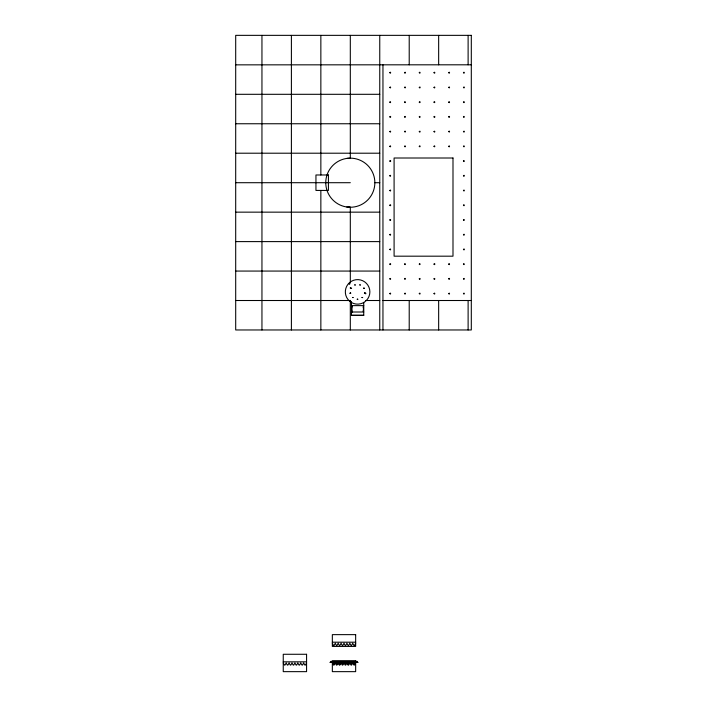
<?xml version="1.0" encoding="UTF-8"?>
<svg xmlns="http://www.w3.org/2000/svg" width="707" height="707" viewBox="0 0 707 707"><rect width="100%" height="100%" fill="white"/><g stroke="black" fill="none" stroke-linecap="round" stroke-linejoin="round"><path stroke-width="1.06" d="M336.947 664.085C336.037 661.752 340.438 662.15 339.413 664.006M342.78 664.085C341.941 662.379 345.131 661.655 345.316 663.405C345.361 662.388 348.958 661.929 348.162 663.979M345.59 663.528L345.688 664.085M351.52 664.085C350.61 661.734 355.038 662.185 353.995 663.979M336.85 663.449C336.859 662.353 333.218 661.779 334.031 664.085M342.338 663.979C343.337 662.097 338.883 661.814 339.864 664.085M351.423 663.449C351.352 662.371 347.791 661.743 348.604 664.085M350.46 292.804L350.027 293.423L350.716 293.087M350.866 288.262L351.591 288.226L350.893 288.058M365.166 293.361L364.441 293.078L365.219 293.087M350.38 292.795L350.089 293.414L350.725 293.175M365.051 293.529L364.494 293.087L365.139 292.928M349.117 284.081L349.815 283.392M346.81 158.412L350.31 158.165L350.31 35.403M355.656 643.229C354.154 646.348 354.242 646.348 352.74 643.229C351.238 646.348 351.326 646.348 349.824 643.229C348.321 646.348 348.418 646.348 346.916 643.229C345.414 646.348 345.502 646.348 344 643.229C342.497 646.348 342.586 646.348 341.083 643.229C339.581 646.348 339.669 646.348 338.167 643.229C336.665 646.348 336.753 646.348 335.259 643.229C333.757 646.348 333.845 646.348 332.343 643.229M306.573 662.866C305.07 665.985 305.159 665.985 303.657 662.866C302.154 665.985 302.243 665.985 300.74 662.866C299.238 665.985 299.326 665.985 297.824 662.866C296.321 665.985 296.419 665.985 294.916 662.866C293.414 665.985 293.502 665.985 292 662.866C290.497 665.985 290.586 665.985 289.083 662.866C287.581 665.985 287.669 665.985 286.167 662.866C284.665 665.985 284.753 665.985 283.251 662.866M355.656 662.866C354.154 665.985 354.242 665.985 352.74 662.866C351.238 665.985 351.326 665.985 349.824 662.866C348.321 665.985 348.418 665.985 346.916 662.866C345.414 665.985 345.502 665.985 344 662.866C342.497 665.985 342.586 665.985 341.083 662.866C339.581 665.985 339.669 665.985 338.167 662.866C336.665 665.985 336.753 665.985 335.259 662.866C333.757 665.985 333.845 665.985 332.343 662.866M355.656 662.397L354.552 662.839L354.437 664.085M235.696 64.85L471.304 64.805M235.696 94.305L379.756 94.305M235.696 123.752L379.756 123.752M235.696 153.207L379.756 153.207M235.696 182.706L350.31 182.706M374.851 182.706A24.542 24.542 0 0 1 338.034 203.961A24.542 24.542 0 0 1 338.034 161.452A24.542 24.542 0 0 1 374.851 182.706L379.756 182.706M235.696 212.153L379.756 212.153M235.696 241.608L379.756 241.608M235.696 271.064L379.756 271.064M235.696 300.51L350.062 300.51M365.457 300.51L379.756 300.51M382.955 300.51L471.304 300.51M351.467 305.627L363.743 305.627M351.467 312.008L363.743 312.008M351.467 315.198L363.743 315.198M332.343 642.195L355.656 642.195M330.867 661.363L357.132 661.363M283.251 661.832L306.573 661.832M330.867 661.832L357.132 661.832M329.886 662.397L358.113 662.397M346.81 207.001L350.31 207.248L350.31 282.853M348.551 207.186L350.31 207.248M349.108 283.366L349.788 284.073M468.114 35.403L468.114 64.805M468.114 300.51L468.114 329.966M438.658 35.403L438.658 64.805M438.658 300.51L438.658 329.966M409.212 35.403L409.212 64.805M409.212 300.51L409.212 329.966M382.955 64.805L382.955 329.966M379.756 35.403L379.756 329.966M363.743 302.587L363.743 315.437L351.467 315.437L351.467 301.58M363.495 305.627L363.495 312.008M351.715 305.627L351.715 312.008M350.31 300.378L350.31 329.966M320.854 35.403L320.854 174.983M320.854 190.43L320.854 329.966M291.399 35.403L291.399 329.966M261.952 35.403L261.952 329.966M363.08 306.891A5.895 5.895 0 0 1 363.089 311.213M352.501 312.008A5.895 5.895 0 0 1 352.378 306.352M365.837 293.255A8.343 8.343 0 0 1 365.713 293.865M350.212 288.014A8.343 8.343 0 0 1 350.504 287.502M347.977 664.695A1.078 1.078 0 0 1 348.047 664.368M339.236 664.695A1.078 1.078 0 0 1 339.307 664.368M332.343 662.15A1.458 1.458 0 0 1 333.704 664.05M357.238 299.229L357.972 299.273L357.238 299.211M352.51 297.497L353.235 297.559L352.51 297.453M354.72 284.939L355.453 284.992L354.728 284.912M361.975 297.488L362.7 297.576L361.984 297.435M359.757 284.93L360.482 285.027L359.775 284.859M363.619 288.164L364.344 288.226L363.619 288.164M389.822 72.706C390.891 74.394 390.9 71.054 389.831 72.662M389.822 87.438C390.909 89.082 390.856 85.927 389.84 87.341M389.822 102.162C391.006 103.823 390.679 100.474 389.822 102.162M389.822 116.885C390.847 118.555 391.068 115.241 389.831 116.841M389.822 131.608C390.83 133.261 390.953 130.159 389.84 131.52M389.822 146.34C390.927 148.028 390.856 144.635 389.822 146.34M389.822 161.063C390.847 162.734 391.068 159.429 389.831 161.019M389.822 175.787C390.909 177.457 390.812 174.214 389.831 175.743M389.822 190.519C390.927 192.207 390.856 188.813 389.822 190.519M389.822 205.242C390.847 206.904 391.068 203.598 389.831 205.198M389.822 219.965C390.891 221.645 390.9 218.304 389.831 219.921M389.822 234.689C390.865 236.412 390.847 233.063 389.822 234.689M389.822 249.421C391.006 251.082 390.679 247.733 389.822 249.421M389.822 264.144C390.812 265.832 391.059 262.483 389.831 264.1M389.822 278.867C390.83 280.52 390.953 277.418 389.84 278.779M389.822 293.599C390.927 295.287 390.856 291.894 389.822 293.599M404.554 72.706C405.465 74.412 405.871 71.107 404.554 72.662M404.554 87.438C405.721 89.029 405.544 85.883 404.572 87.341M404.554 102.162C405.677 103.832 405.544 100.5 404.554 102.162M404.554 116.885C405.588 118.555 405.703 115.285 404.554 116.841M404.554 131.608C405.747 133.199 405.526 130.017 404.572 131.52M404.554 146.34C405.535 148.081 405.677 144.679 404.554 146.34M404.554 264.144C405.562 265.832 405.685 262.527 404.554 264.1M404.554 278.867C405.747 280.458 405.526 277.268 404.572 278.779M404.554 293.599C405.535 295.332 405.677 291.938 404.554 293.599M419.278 72.706C420.444 74.35 420.223 71.071 419.286 72.662M419.278 87.438C420.135 89.153 420.647 85.892 419.286 87.394M419.278 102.162C420.303 103.858 420.471 100.474 419.278 102.162M419.278 116.885C420.444 118.537 420.214 115.259 419.286 116.841M419.278 131.608C420.073 133.331 420.7 130.141 419.286 131.564M419.278 146.34C420.418 147.984 420.294 144.652 419.278 146.34M419.278 264.144C420.418 265.814 420.197 262.509 419.286 264.1M419.278 278.867C420.073 280.582 420.7 277.391 419.286 278.823M419.278 293.599C420.418 295.243 420.294 291.911 419.278 293.599M434.001 72.706C435.114 74.359 435.07 71.071 434.01 72.662M434.001 87.438C434.938 89.126 435.185 85.945 434.018 87.341M434.001 102.162C435.176 103.832 434.876 100.465 434.001 102.162M434.001 116.885C435.026 118.555 435.238 115.25 434.01 116.841M434.001 131.608C434.84 133.305 435.3 130.194 434.018 131.52M434.001 146.34C435.212 147.984 434.893 144.626 434.001 146.34M434.001 264.144C434.991 265.832 435.229 262.491 434.01 264.1M434.001 278.867C434.84 280.564 435.3 277.444 434.018 278.779M434.001 293.599C435.212 295.243 434.893 291.885 434.001 293.599M448.733 72.706C449.723 74.421 449.891 71.071 448.733 72.662M448.733 87.438C449.908 89.02 449.714 85.883 448.742 87.341M448.733 102.162C449.776 103.849 449.82 100.553 448.733 102.162M448.733 116.885C449.891 118.511 449.74 115.25 448.733 116.841M448.733 131.608C449.952 133.19 449.679 130.017 448.742 131.52M448.733 146.34C449.617 148.09 449.979 144.732 448.733 146.34M448.733 264.144C449.864 265.788 449.732 262.491 448.733 264.1M448.733 278.867C449.952 280.449 449.679 277.277 448.742 278.779M448.733 293.599C449.617 295.349 449.979 291.991 448.733 293.599M463.456 72.706C464.517 74.385 464.543 71.08 463.456 72.662M463.456 87.438C464.411 89.091 464.729 85.918 463.474 87.341M463.456 102.162C464.481 103.858 464.649 100.474 463.456 102.162M463.456 116.885C464.623 118.537 464.393 115.268 463.456 116.841M463.456 131.608C464.366 133.27 464.773 130.15 463.474 131.52M463.456 146.34C464.57 148.01 464.472 144.643 463.456 146.34M463.456 161.063C464.605 162.725 464.419 159.411 463.456 161.019M463.456 175.787C464.375 177.484 464.773 174.214 463.456 175.743M463.456 190.519C464.561 192.189 464.464 188.822 463.456 190.519M463.456 205.242C464.605 206.904 464.419 203.589 463.456 205.198M463.456 219.965C464.517 221.645 464.543 218.339 463.456 219.921M463.456 234.689C464.366 236.421 464.738 233.054 463.456 234.689M463.456 249.421C464.481 251.118 464.649 247.724 463.456 249.421M463.456 264.144C464.596 265.805 464.375 262.509 463.456 264.1M463.456 278.867C464.366 280.529 464.773 277.409 463.474 278.779M463.456 293.599C464.561 295.27 464.464 291.903 463.456 293.599M471.304 35.35L235.696 35.35L235.696 329.966L471.304 329.966L471.304 35.35M452.993 158.006L394.091 158.006L394.091 256.181L452.993 256.181L452.993 158.006M328.419 174.983L315.949 174.983L315.949 190.43L328.419 190.43L328.419 174.983M355.656 634.639L332.343 634.639L332.343 646.419L355.656 646.419L355.656 634.639M306.573 654.275L283.251 654.275L283.251 671.65L306.573 671.65L306.573 654.275M355.656 660.851L332.343 660.851L332.343 671.65L355.656 671.65L355.656 660.851M351.467 302.508A12.275 12.275 0 0 0 369.876 291.876A12.275 12.275 0 0 0 351.467 281.253A12.275 12.275 0 0 0 351.467 302.508"/></g></svg>
